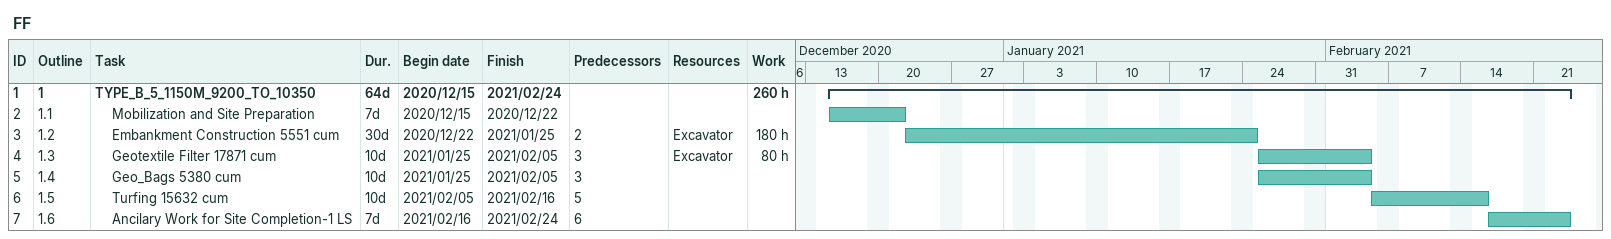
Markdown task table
FF

| ID | WBS | Task | Duration | Start | Finish | Predecessors | Resources | Work (h) |
|---|---|---|---|---|---|---|---|---|
| 1 | 1 | **TYPE_B_5_1150M_9200_TO_10350** | 64d | 2020-12-15 | 2021-02-24 |  |  | 260 |
| 2 | 1.1 | Mobilization and Site Preparation | 7d | 2020-12-15 | 2020-12-22 |  |  |  |
| 3 | 1.2 | Embankment Construction 5551 cum | 30d | 2020-12-22 | 2021-01-25 | 2 | Excavator | 180 |
| 4 | 1.3 | Geotextile Filter 17871 cum | 10d | 2021-01-25 | 2021-02-05 | 3 | Excavator | 80 |
| 5 | 1.4 | Geo_Bags 5380 cum | 10d | 2021-01-25 | 2021-02-05 | 3 |  |  |
| 6 | 1.5 | Turfing 15632 cum | 10d | 2021-02-05 | 2021-02-16 | 5 |  |  |
| 7 | 1.6 | Ancilary Work for Site Completion-1 LS | 7d | 2021-02-16 | 2021-02-24 | 6 |  |  |
